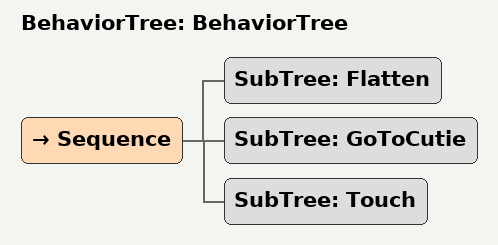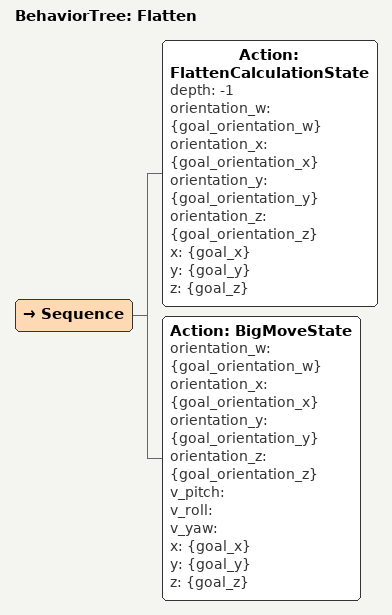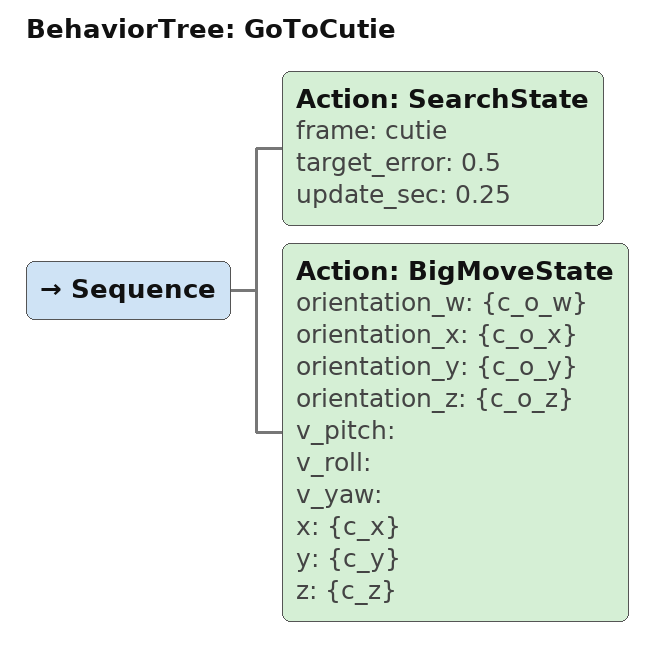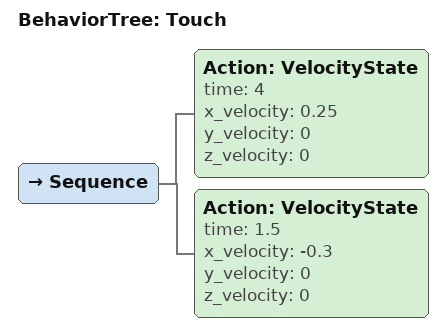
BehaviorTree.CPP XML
<?xml version="1.0"?>
<root main_tree_to_execute="BehaviorTree">
    <BehaviorTree ID="BehaviorTree">
        <Sequence>
            <SubTree ID="Flatten"/>
            <SubTree ID="GoToCutie"/>
            <SubTree ID="Touch"/>
        </Sequence>
    </BehaviorTree>
    <BehaviorTree ID="Flatten">
        <Sequence>
            <Action ID="FlattenCalculationState" depth="-1" orientation_w="{goal_orientation_w}" orientation_x="{goal_orientation_x}" orientation_y="{goal_orientation_y}" orientation_z="{goal_orientation_z}" x="{goal_x}" y="{goal_y}" z="{goal_z}"/>
            <Action ID="BigMoveState" orientation_w="{goal_orientation_w}" orientation_x="{goal_orientation_x}" orientation_y="{goal_orientation_y}" orientation_z="{goal_orientation_z}" v_pitch="" v_roll="" v_yaw="" x="{goal_x}" y="{goal_y}" z="{goal_z}"/>
        </Sequence>
    </BehaviorTree>
    <BehaviorTree ID="GoToCutie">
        <Sequence>
            <Action ID="SearchState" frame="cutie" target_error="0.5" update_sec="0.25"/>
            <Action ID="BigMoveState" orientation_w="{c_o_w}" orientation_x="{c_o_x}" orientation_y="{c_o_y}" orientation_z="{c_o_z}" v_pitch="" v_roll="" v_yaw="" x="{c_x}" y="{c_y}" z="{c_z}"/>
        </Sequence>
    </BehaviorTree>
    <BehaviorTree ID="Touch">
        <Sequence>
            <Action ID="VelocityState" time="4" x_velocity="0.25" y_velocity="0" z_velocity="0"/>
            <Action ID="VelocityState" time="1.5" x_velocity="-0.3" y_velocity="0" z_velocity="0"/>
        </Sequence>
    </BehaviorTree>
</root>
